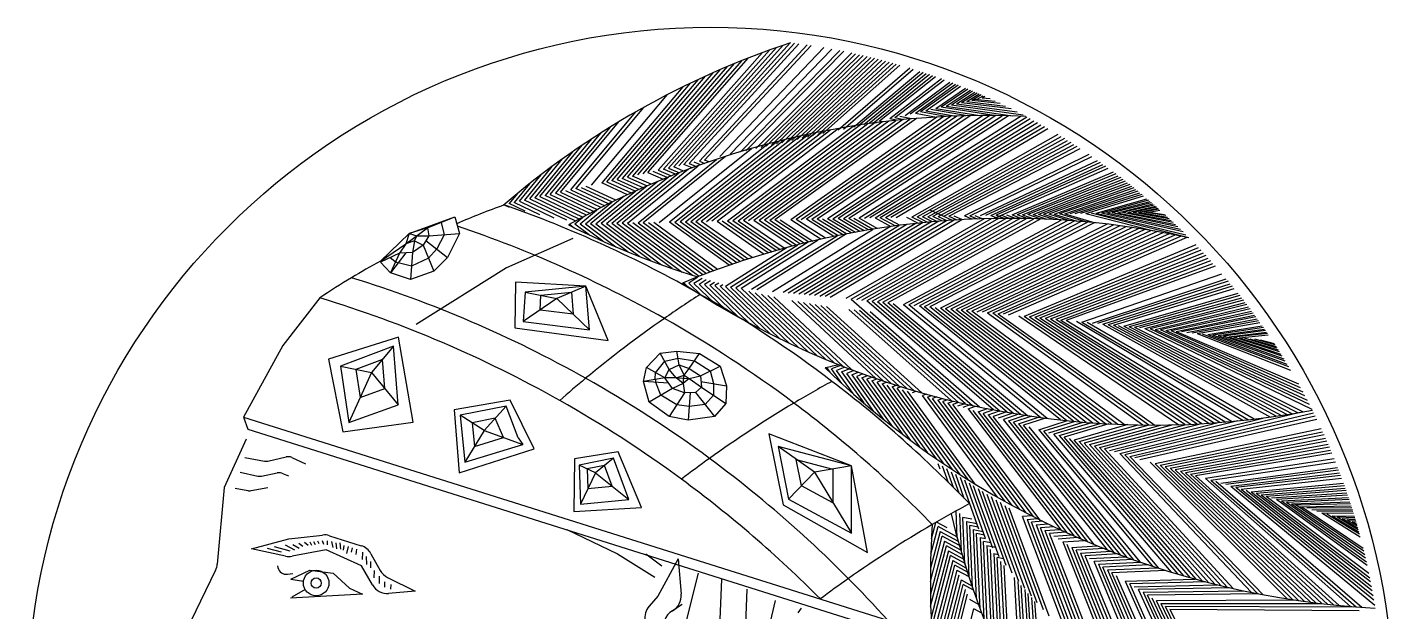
# Model space of a CAD drawing. Header units: metres. Extents: x -4 to 4, y -4.09 to 4.
# Drawn here: x -4 to 4, y 0.58 to 4 of the extents above; entities that cross this region are included whole.
import ezdxf

# ---------------------------------------------------------------- set-up
doc = ezdxf.new("R2010")
doc.units = ezdxf.units.M

msp = doc.modelspace()

# ---------------------------------------------------------------- linework, layer by layer
at = {"layer": '1', "color": 3}
for p, q in [((-0.305842, 3.16241), (0.305169, 3.851966)), ((0.345655, 3.866792), (-0.275734, 3.16912)), ((-0.245625, 3.175829), (0.385889, 3.881136)), ((0.425884, 3.895012), (-0.215516, 3.182538)), ((-0.185407, 3.189247), (0.466822, 3.909729)), ((0.491769, 3.90667), (-0.155298, 3.195957)), ((-0.125189, 3.202666), (0.516593, 3.903465)), ((-0.064972, 3.216084), (0.565861, 3.896628)), ((0.590298, 3.893001), (-0.034863, 3.222794)), ((0.055463, 3.242921), (0.662782, 3.881318)), ((0.115681, 3.25634), (0.710383, 3.872888)), ((0.175899, 3.269758), (0.757376, 3.863973)), ((0.780636, 3.859341), (0.206008, 3.276467)), ((0.826666, 3.849744), (0.266225, 3.289886)), ((0.296334, 3.296595), (0.849429, 3.844786)), ((0.098499, 3.769997), (-0.456386, 3.128864)), ((-0.426278, 3.135574), (0.140449, 3.7875)), ((0.182075, 3.804428), (-0.396169, 3.142283)), ((-0.36606, 3.148992), (0.223393, 3.820801)), ((0.872018, 3.839725), (0.326443, 3.303304)), ((0.356552, 3.310014), (0.894432, 3.834566)), ((0.916665, 3.829312), (0.38666, 3.316723)), ((0.416769, 3.323432), (0.938714, 3.823967)), ((0.960575, 3.818534), (0.446878, 3.330141)), ((0.476987, 3.336851), (0.982246, 3.813017)), ((1.003721, 3.807421), (0.507096, 3.34356)), ((0.537205, 3.350269), (1.024996, 3.801748)), ((1.046069, 3.796004), (0.567313, 3.356978)), ((0.597422, 3.363687), (1.066934, 3.790192)), ((1.087589, 3.784317), (0.627531, 3.370397)), ((0.65764, 3.377106), (1.108027, 3.778384)), ((1.168008, 3.760274), (0.747966, 3.397234)), ((-0.072972, 3.693713), (-0.576822, 3.102027)), ((-0.546713, 3.108737), (-0.029507, 3.713782)), ((0.013543, 3.733165), (-0.516604, 3.115446)), ((-0.486495, 3.122155), (0.056204, 3.751894)), ((0.778075, 3.403943), (1.187542, 3.754151)), ((0.838293, 3.417361), (1.225892, 3.741804)), ((1.2447, 3.73559), (0.868402, 3.424071)), ((0.89851, 3.43078), (1.263255, 3.729356)), ((1.281554, 3.723107), (0.928619, 3.437489)), ((0.952072, 3.438874), (1.299591, 3.716849)), ((1.317361, 3.710588), (0.988837, 3.450908)), ((1.352079, 3.698079), (1.049054, 3.464326)), ((1.079163, 3.471035), (1.369016, 3.691843)), ((-0.697257, 3.07519), (-0.251621, 3.605808)), ((-0.161269, 3.65137), (-0.637039, 3.088609)), ((-0.60693, 3.095318), (-0.116881, 3.672922)), ((1.139381, 3.484454), (1.402014, 3.679438)), ((1.418065, 3.673282), (1.16949, 3.491163)), ((1.199599, 3.497872), (1.433807, 3.667166)), ((1.449235, 3.661096), (1.229707, 3.504581)), ((1.259816, 3.511291), (1.464342, 3.65508)), ((1.320034, 3.524709), (1.493563, 3.643237)), ((1.507663, 3.637425), (1.350143, 3.531418)), ((1.380251, 3.538128), (1.521413, 3.631695)), ((1.534803, 3.626057), (1.41036, 3.544837)), ((1.440469, 3.551546), (1.547826, 3.620517)), ((1.560472, 3.615084), (1.470578, 3.558255)), ((1.500687, 3.564964), (1.572733, 3.609767)), ((1.584599, 3.604574), (1.530796, 3.571674)), ((-0.391796, 3.530482), (-0.787583, 3.055063)), ((1.320033, 3.524709), (1.576399, 3.483139)), ((1.661676, 3.483107), (1.350142, 3.531418)), ((1.380251, 3.538127), (1.765836, 3.481094)), ((1.831547, 3.48559), (1.41036, 3.544837)), ((1.440469, 3.551546), (1.795723, 3.504181)), ((1.761181, 3.521668), (1.470578, 3.558255)), ((1.500686, 3.564964), (1.728035, 3.538051)), ((1.696393, 3.55333), (1.530795, 3.571673)), ((1.544527, 3.580071), (1.666358, 3.567514)), ((1.560904, 3.578383), (1.59606, 3.599514)), ((1.607105, 3.594596), (1.591013, 3.585092)), ((1.63802, 3.580614), (1.591013, 3.585092)), ((-0.87791, 3.034935), (-0.539047, 3.444987)), ((-0.817692, 3.048354), (-0.439991, 3.503235)), ((0.961591, 3.440142), (0.192443, 2.867933)), ((0.223283, 2.868581), (1.00322, 3.44547)), ((1.044545, 3.450409), (0.254124, 2.86923)), ((0.284964, 2.869878), (1.085577, 3.454967)), ((1.126328, 3.459156), (0.315805, 2.870527)), ((0.346645, 2.871175), (1.166804, 3.462982)), ((1.207015, 3.466455), (0.377486, 2.871824)), ((0.470007, 2.873769), (1.326131, 3.474828)), ((1.365353, 3.476961), (0.500848, 2.874418)), ((0.531688, 2.875066), (1.404343, 3.478774)), ((1.443107, 3.480275), (0.562529, 2.875714)), ((0.593369, 2.876363), (1.481647, 3.481468)), ((1.51997, 3.48236), (0.624209, 2.877011)), ((1.59598, 3.48326), (0.68589, 2.878308)), ((0.716731, 2.878957), (1.633673, 3.483278)), ((1.671164, 3.483013), (0.747571, 2.879605)), ((0.778412, 2.880254), (1.708452, 3.482471)), ((1.745544, 3.481656), (0.809252, 2.880902)), ((1.819141, 3.479224), (0.870933, 2.882199)), ((0.901774, 2.882848), (1.851507, 3.475029)), ((1.872531, 3.463746), (0.932614, 2.883496)), ((0.958728, 3.444198), (0.970642, 3.441331)), ((0.963455, 2.884145), (1.893367, 3.4524)), ((1.008989, 3.446181), (0.988837, 3.450907)), ((1.914012, 3.440998), (0.994295, 2.884793)), ((1.089371, 3.455371), (1.049054, 3.464326)), ((1.079163, 3.471035), (1.131754, 3.459688)), ((1.175899, 3.463796), (1.109272, 3.477744)), ((1.199598, 3.497872), (1.322312, 3.474604)), ((1.377483, 3.477557), (1.229707, 3.504581)), ((1.259816, 3.51129), (1.437185, 3.480065)), ((1.502782, 3.481997), (1.289925, 3.518)), ((-0.938128, 3.021517), (-0.642347, 3.380909)), ((-0.590105, 3.41375), (-0.908019, 3.028226)), ((0.525452, 3.362668), (-0.115962, 2.861448)), ((-0.085121, 2.862096), (0.570965, 3.372629)), ((0.615997, 3.382048), (-0.054281, 2.862745)), ((-0.02344, 2.863393), (0.660573, 3.390947)), ((0.704717, 3.399346), (0.0074, 2.864042)), ((0.038241, 2.86469), (0.74845, 3.407262)), ((0.099921, 2.865987), (0.834762, 3.421712)), ((0.877376, 3.428275), (0.130762, 2.866636)), ((0.161602, 2.867284), (0.919647, 3.434414)), ((1.025135, 2.885442), (1.934462, 3.429543)), ((1.954715, 3.41804), (1.055976, 2.88609)), ((1.086816, 2.886739), (1.974767, 3.406494)), ((2.033693, 3.371646), (1.179338, 2.888684)), ((-0.998345, 3.008098), (-0.751022, 3.30965)), ((-0.695925, 3.346282), (-0.968236, 3.014807)), ((-0.301004, 2.857557), (0.2404, 3.290024)), ((0.337956, 3.316901), (-0.239323, 2.858854)), ((-0.208483, 2.859502), (0.385718, 3.329289)), ((0.432862, 3.341026), (-0.177642, 2.860151)), ((-0.146802, 2.860799), (0.479428, 3.352142)), ((1.210178, 2.889333), (2.052915, 3.359977)), ((2.07192, 3.348291), (1.241019, 2.889981)), ((1.271859, 2.89063), (2.090708, 3.336592)), ((2.109274, 3.324887), (1.3027, 2.891278)), ((1.33354, 2.891927), (2.127614, 3.31318)), ((2.145728, 3.301478), (1.364381, 2.892575)), ((1.395221, 2.893224), (2.163609, 3.289788)), ((-1.058563, 2.99468), (-0.866749, 3.229203)), ((-0.807869, 3.270738), (-1.028454, 3.001389)), ((-0.424366, 2.854963), (0.035519, 3.226556)), ((0.088136, 3.243778), (-0.393526, 2.855611)), ((-0.12519, 3.202666), (-0.083121, 3.185332)), ((-0.05815, 3.194287), (-0.095081, 3.209375)), ((-0.064972, 3.216084), (-0.033025, 3.203147)), ((-0.007744, 3.21191), (-0.034863, 3.222793)), ((2.215834, 3.25484), (1.487742, 2.895169)), ((1.518583, 2.895818), (2.232757, 3.243255)), ((1.580264, 2.897115), (2.265856, 3.220218)), ((2.282025, 3.20878), (1.611104, 2.897763)), ((-1.11878, 2.981261), (-0.9922, 3.13635)), ((-0.928031, 3.184602), (-1.088672, 2.98797)), ((-0.246312, 3.123078), (-0.578569, 2.85172)), ((-0.547728, 2.852369), (-0.186965, 3.146475)), ((-0.129278, 3.168385), (-0.516888, 2.853017)), ((-0.486495, 3.122155), (-0.371673, 3.070741)), ((-0.486047, 2.853666), (-0.073068, 3.188955)), ((-0.348372, 3.080772), (-0.456387, 3.128864)), ((-0.36606, 3.148992), (-0.277677, 3.110357)), ((-0.253845, 3.120045), (-0.335951, 3.155701)), ((-0.305843, 3.16241), (-0.229877, 3.129645)), ((-0.205772, 3.139155), (-0.275734, 3.16912)), ((-0.245625, 3.175829), (-0.181528, 3.148575)), ((-0.157143, 3.157903), (-0.215516, 3.182538)), ((-0.107941, 3.176283), (-0.155298, 3.195957)), ((1.641945, 2.898412), (2.297934, 3.197406)), ((1.659204, 2.880161), (2.328961, 3.174878)), ((2.313581, 3.186103), (1.672785, 2.89906)), ((1.765307, 2.901005), (2.358905, 3.152693)), ((2.37346, 3.14175), (1.796147, 2.901654)), ((1.826987, 2.902302), (2.387733, 3.130916)), ((2.401718, 3.120202), (1.857828, 2.902951)), ((-1.059919, 3.083646), (-1.148889, 2.974552)), ((-0.641183, 2.944236), (-0.847801, 3.041644)), ((-0.817692, 3.048353), (-0.619436, 2.95518)), ((-0.597558, 2.966055), (-0.787583, 3.055063)), ((-0.757475, 3.061772), (-0.57555, 2.976861)), ((-0.553413, 2.987596), (-0.727366, 3.068481)), ((-0.67109, 2.849775), (-0.436847, 3.041931)), ((-0.370941, 3.071058), (-0.640249, 2.850424)), ((-0.486228, 3.019358), (-0.637039, 3.088609)), ((-0.609409, 2.851072), (-0.307545, 3.098013)), ((-0.606931, 3.095318), (-0.463575, 3.029794)), ((-0.440793, 3.040151), (-0.576822, 3.102027)), ((-0.546713, 3.108737), (-0.417883, 3.050429)), ((-0.394843, 3.060626), (-0.516604, 3.115446)), ((1.888668, 2.903599), (2.415411, 3.109614)), ((2.428806, 3.099162), (1.919509, 2.904248)), ((1.950349, 2.904896), (2.4419, 3.088856)), ((2.454687, 3.078704), (1.98119, 2.905545)), ((2.01203, 2.906193), (2.467162, 3.068716)), ((2.479319, 3.058902), (2.042871, 2.906842)), ((2.073711, 2.90749), (2.491153, 3.049273)), ((-1.208782, 2.960977), (-1.178961, 2.946621)), ((-1.132134, 3.025342), (-1.178998, 2.967843)), ((-1.085144, 2.922685), (-1.178998, 2.967843)), ((-0.998651, 2.902321), (-1.148889, 2.974552)), ((-1.118781, 2.981261), (-0.917851, 2.884754)), ((-0.841632, 2.869459), (-1.088672, 2.98797)), ((-1.058563, 2.99468), (-0.789706, 2.865886)), ((-0.768893, 2.877252), (-1.028454, 3.001389)), ((-0.998345, 3.008098), (-0.747943, 2.888564)), ((-0.726858, 2.89982), (-0.968237, 3.014807)), ((-0.938128, 3.021516), (-0.705638, 2.911017)), ((-0.684286, 2.922153), (-0.908019, 3.028226)), ((-0.87791, 3.034935), (-0.6628, 2.933227)), ((-0.732771, 2.848478), (-0.578128, 2.975602)), ((-0.505713, 3.010272), (-0.70193, 2.849127)), ((2.502657, 3.039838), (2.104552, 2.908139)), ((2.135392, 2.908787), (2.513826, 3.030608)), ((2.524653, 3.021595), (2.166233, 2.909436)), ((2.197073, 2.910084), (2.535131, 3.012809)), ((2.258754, 2.911381), (2.55501, 2.995969)), ((2.564396, 2.987939), (2.289594, 2.91203)), ((2.320435, 2.912678), (2.573402, 2.980186)), ((2.582019, 2.972724), (2.351275, 2.913327)), ((2.382116, 2.913975), (2.590237, 2.965565)), ((-1.763947, 2.793067), (-1.496613, 2.889932)), ((-1.656339, 2.825187), (-1.496613, 2.889932)), ((-1.496613, 2.889932), (-1.470311, 2.791713)), ((-0.737182, 2.894325), (-0.794452, 2.847181)), ((-0.654899, 2.937266), (-0.763611, 2.84783)), ((0.778412, 2.880254), (0.899215, 2.809054)), ((0.924902, 2.813386), (0.809252, 2.880902)), ((0.840093, 2.881551), (0.950708, 2.8176)), ((1.686868, 2.880552), (0.854685, 2.404648)), ((0.976636, 2.821695), (0.870933, 2.882199)), ((0.885381, 2.401596), (1.728835, 2.880852)), ((1.770454, 2.880802), (0.916077, 2.398543)), ((0.946773, 2.395491), (1.811737, 2.880411)), ((0.963454, 2.884145), (1.055194, 2.833252)), ((1.081652, 2.836858), (0.994295, 2.884793)), ((1.025135, 2.885442), (1.108255, 2.840339)), ((1.148497, 2.888036), (1.216233, 2.852981)), ((1.243656, 2.855813), (1.179338, 2.888684)), ((1.210178, 2.889333), (1.271266, 2.858511)), ((1.299075, 2.861072), (1.241018, 2.889981)), ((1.271859, 2.89063), (1.327094, 2.863493)), ((1.412535, 2.869899), (1.287093, 2.928969)), ((1.355334, 2.865774), (1.302699, 2.891278)), ((1.33354, 2.891927), (1.383809, 2.86791)), ((1.395221, 2.893223), (1.441528, 2.871739)), ((1.470808, 2.873425), (1.426061, 2.893872)), ((1.530314, 2.876322), (1.487742, 2.895169)), ((1.518583, 2.895817), (1.560591, 2.877523)), ((1.591257, 2.878552), (1.549423, 2.896466)), ((1.641944, 2.898411), (1.685966, 2.880542)), ((1.718593, 2.880812), (1.672785, 2.89906)), ((1.703625, 2.899708), (1.751845, 2.880868)), ((1.785796, 2.880697), (1.734466, 2.900357)), ((1.765306, 2.901005), (1.820531, 2.880283)), ((1.856154, 2.879608), (1.796147, 2.901654)), ((1.826987, 2.902302), (1.892789, 2.878649)), ((1.930589, 2.877378), (1.857828, 2.902951)), ((1.888668, 2.903599), (1.969743, 2.875759)), ((2.010486, 2.873748), (1.919509, 2.904248)), ((1.950349, 2.904896), (2.053123, 2.871287)), ((2.098053, 2.868297), (1.981189, 2.905545)), ((2.01203, 2.906193), (2.145811, 2.864674)), ((2.197147, 2.860265), (2.04287, 2.906842)), ((2.073711, 2.90749), (2.25315, 2.854846)), ((2.197073, 2.910084), (2.58765, 2.809124)), ((2.800548, 2.767822), (2.227913, 2.910733)), ((2.258753, 2.911381), (2.78326, 2.785206)), ((2.766783, 2.801575), (2.289594, 2.91203)), ((2.320434, 2.912678), (2.751144, 2.816933)), ((2.736369, 2.831288), (2.351275, 2.913327)), ((2.382115, 2.913975), (2.722478, 2.844647)), ((2.598047, 2.958726), (2.412956, 2.914624)), ((2.70949, 2.857021), (2.412956, 2.914624)), ((2.443796, 2.915272), (2.697419, 2.868421)), ((2.443797, 2.915272), (2.605438, 2.95222)), ((2.612398, 2.946062), (2.474637, 2.915921)), ((2.686275, 2.87886), (2.474637, 2.915921)), ((2.505477, 2.916569), (2.676065, 2.888353)), ((2.505478, 2.916569), (2.618916, 2.94027)), ((2.666794, 2.896915), (2.536317, 2.917217)), ((2.624978, 2.934859), (2.536318, 2.917218)), ((2.567158, 2.917866), (2.658463, 2.904562)), ((2.567159, 2.917866), (2.630571, 2.929847)), ((-1.78393, 2.732141), (-1.656339, 2.825187)), ((-1.656339, 2.825187), (-1.763947, 2.793067)), ((-1.656339, 2.825187), (-1.649423, 2.778716)), ((-1.576476, 2.857559), (-1.559867, 2.785215)), ((-0.825005, 2.846315), (-0.798595, 2.826368)), ((-0.711328, 2.784425), (-0.794452, 2.847181)), ((-0.63054, 2.747426), (-0.763612, 2.847829)), ((-0.732771, 2.848478), (-0.554782, 2.714292)), ((-0.483067, 2.684287), (-0.701931, 2.849126)), ((-0.67109, 2.849775), (-0.414689, 2.656886)), ((-0.349122, 2.631701), (-0.64025, 2.850423)), ((-0.609409, 2.851072), (-0.285958, 2.608431)), ((-0.22488, 2.586842), (-0.578569, 2.85172)), ((-0.547728, 2.852369), (-0.165631, 2.566744)), ((-0.108001, 2.547983), (-0.516888, 2.853017)), ((-0.486047, 2.853666), (-0.066808, 2.541592)), ((-0.045286, 2.549895), (-0.455207, 2.854314)), ((-0.424366, 2.854963), (-0.023648, 2.558128)), ((-0.001898, 2.566289), (-0.393526, 2.855611)), ((-0.362686, 2.85626), (0.019964, 2.574375)), ((0.041937, 2.582387), (-0.331845, 2.856908)), ((0.108498, 2.605948), (-0.239324, 2.858854)), ((-0.208483, 2.859502), (0.130896, 2.613639)), ((0.153396, 2.621247), (-0.177643, 2.860151)), ((-0.146802, 2.860799), (0.175998, 2.628769)), ((0.1987, 2.636205), (-0.115962, 2.861448)), ((-0.085121, 2.862096), (0.221502, 2.643553)), ((0.244403, 2.650811), (-0.054281, 2.862745)), ((0.038241, 2.86469), (0.313691, 2.672038)), ((0.336979, 2.678927), (0.069081, 2.865339)), ((0.099921, 2.865987), (0.360363, 2.685721)), ((0.383841, 2.692418), (0.130762, 2.866636)), ((0.161602, 2.867284), (0.407415, 2.699018)), ((0.431083, 2.70552), (0.192443, 2.867933)), ((0.478701, 2.718223), (0.254124, 2.869229)), ((0.284964, 2.869878), (0.502652, 2.724422)), ((0.526698, 2.73052), (0.315805, 2.870526)), ((0.346645, 2.871175), (0.550838, 2.736513)), ((0.363551, 2.453486), (0.952883, 2.817949)), ((0.575073, 2.742403), (0.377486, 2.871823)), ((0.408326, 2.872472), (0.599405, 2.748187)), ((1.052957, 2.832941), (0.424943, 2.447381)), ((0.455639, 2.444329), (1.10186, 2.839515)), ((0.470007, 2.873769), (0.648357, 2.759436)), ((1.150071, 2.845517), (0.486335, 2.441277)), ((0.672979, 2.764899), (0.500847, 2.874417)), ((0.517031, 2.438224), (1.197634, 2.850973)), ((1.244588, 2.855907), (0.547726, 2.435172)), ((0.722523, 2.775496), (0.562528, 2.875714)), ((0.578422, 2.432119), (1.290967, 2.860341)), ((0.593369, 2.876363), (0.747446, 2.78063)), ((1.336803, 2.864295), (0.609118, 2.429067)), ((0.772472, 2.785652), (0.624209, 2.877011)), ((0.639814, 2.426015), (1.382124, 2.867788)), ((0.65505, 2.87766), (0.797603, 2.790561)), ((1.426956, 2.870836), (0.67051, 2.422962)), ((0.822841, 2.795357), (0.68589, 2.878308)), ((0.701206, 2.41991), (1.471323, 2.873453)), ((0.716731, 2.878957), (0.848187, 2.800038)), ((0.873644, 2.804604), (0.747571, 2.879605)), ((1.601837, 2.878863), (0.793293, 2.410753)), ((0.823989, 2.4077), (1.64454, 2.879892)), ((1.852696, 2.879685), (0.977469, 2.392439)), ((1.008165, 2.389386), (1.893339, 2.878633)), ((1.933676, 2.877262), (1.038861, 2.386334)), ((1.130948, 2.377177), (2.052938, 2.871298)), ((2.092132, 2.868715), (1.161644, 2.374124)), ((1.19234, 2.371072), (2.131059, 2.865842)), ((2.169723, 2.862686), (1.223036, 2.36802)), ((1.253732, 2.364967), (2.208128, 2.859252)), ((2.246282, 2.855545), (1.284428, 2.361915)), ((2.321852, 2.847328), (1.34582, 2.35581)), ((1.376516, 2.352758), (2.359276, 2.842828)), ((2.396464, 2.838073), (1.407211, 2.349705)), ((1.437907, 2.346653), (2.433419, 2.833066)), ((2.470146, 2.827811), (1.468603, 2.343601)), ((1.499299, 2.340548), (2.506646, 2.822313)), ((2.542921, 2.816575), (1.529995, 2.337496)), ((1.560691, 2.334443), (2.578975, 2.810601)), ((2.614809, 2.804395), (1.591387, 2.331391)), ((-1.763947, 2.793067), (-1.933127, 2.630847)), ((-1.933127, 2.630847), (-1.78393, 2.732141)), ((-1.78393, 2.732141), (-1.82129, 2.67726)), ((-1.763947, 2.793067), (-1.78393, 2.732141)), ((-1.733677, 2.749332), (-1.78393, 2.732141)), ((-1.763947, 2.793067), (-1.720135, 2.778664)), ((-1.733677, 2.749332), (-1.745395, 2.680208)), ((-1.683094, 2.724536), (-1.745395, 2.680208)), ((-1.733677, 2.749332), (-1.720135, 2.778664)), ((-1.733677, 2.749332), (-1.683094, 2.724536)), ((-1.720135, 2.778664), (-1.649423, 2.778716)), ((-1.649423, 2.778716), (-1.683094, 2.724536)), ((-1.683094, 2.724536), (-1.61975, 2.572189)), ((-1.666258, 2.751626), (-1.539424, 2.652434)), ((-1.649423, 2.778716), (-1.470311, 2.791713)), ((-1.559867, 2.785215), (-1.602841, 2.70203)), ((-1.470311, 2.791713), (-1.539424, 2.652434)), ((-0.805838, 2.762262), (-1.194147, 2.590296)), ((0.117984, 2.477905), (0.511395, 2.726654)), ((0.571292, 2.741492), (0.14868, 2.474853)), ((0.179376, 2.4718), (0.629562, 2.755178)), ((0.240768, 2.465696), (0.741873, 2.779493)), ((0.796174, 2.790285), (0.271464, 2.462643)), ((1.622083, 2.328339), (2.650427, 2.79796)), ((2.685828, 2.7913), (1.652778, 2.325286)), ((1.683474, 2.322234), (2.721014, 2.784417)), ((2.755989, 2.777316), (1.71417, 2.319182)), ((1.744866, 2.316129), (2.790751, 2.77)), ((2.841996, 2.725245), (1.836954, 2.306972)), ((-1.82129, 2.67726), (-1.931556, 2.623821)), ((-1.848281, 2.628171), (-1.876423, 2.650541)), ((-1.783342, 2.678734), (-1.873964, 2.562129)), ((-1.82129, 2.67726), (-1.873964, 2.562129)), ((-1.745395, 2.680208), (-1.82129, 2.67726)), ((-1.745395, 2.680208), (-1.755751, 2.523419)), ((-1.651422, 2.648362), (-1.750573, 2.601814)), ((-1.602841, 2.70203), (-1.651422, 2.648362)), ((-1.539424, 2.652434), (-1.61975, 2.572189)), ((0.449672, 2.710538), (0.087288, 2.480957)), ((1.86765, 2.30392), (2.856901, 2.709616)), ((2.871605, 2.694029), (1.898346, 2.300867)), ((1.929041, 2.297815), (2.886105, 2.678489)), ((2.9004, 2.663003), (1.959737, 2.294763)), ((1.990433, 2.29171), (2.914488, 2.647577)), ((-1.873964, 2.562129), (-1.931556, 2.623821)), ((-1.755751, 2.523419), (-1.873964, 2.562129)), ((-1.848281, 2.628171), (-1.828653, 2.620431)), ((-1.750573, 2.601814), (-1.828653, 2.620431)), ((-1.61975, 2.572189), (-1.755751, 2.523419)), ((-1.194147, 2.590296), (-1.723913, 2.260232)), ((2.928367, 2.632218), (2.021129, 2.288658)), ((2.051825, 2.285605), (2.942034, 2.616933)), ((2.955488, 2.601729), (2.082521, 2.282553)), ((-1.141176, 2.507512), (-1.146488, 2.239295)), ((-0.729556, 2.483611), (-1.141176, 2.507512)), ((-0.729556, 2.483611), (-1.085408, 2.449088)), ((-0.729556, 2.483611), (-0.899516, 2.41191)), ((-0.599431, 2.164938), (-0.729556, 2.483611)), ((-0.708311, 2.228673), (-0.729556, 2.483611)), ((-0.15802, 2.505126), (-0.134191, 2.482157)), ((-0.073249, 2.537042), (-0.127583, 2.502324)), ((-0.05258, 2.430058), (-0.127583, 2.502324)), ((-0.049295, 2.529662), (-0.096887, 2.499272)), ((0.023192, 2.383644), (-0.096887, 2.499272)), ((-0.066192, 2.496219), (0.094433, 2.341668)), ((-0.066191, 2.496219), (-0.025202, 2.522371)), ((0.162034, 2.303285), (-0.035496, 2.493167)), ((-0.00097, 2.515172), (-0.035495, 2.493167)), ((-0.0048, 2.490115), (0.0234, 2.508066)), ((-0.0048, 2.490114), (0.226635, 2.267887)), ((0.047908, 2.501054), (0.025896, 2.487062)), ((0.288712, 2.235025), (0.025896, 2.487062)), ((0.056592, 2.48401), (0.072554, 2.49414)), ((0.056592, 2.48401), (0.348632, 2.204353)), ((0.406682, 2.175599), (0.087288, 2.480957)), ((2.174609, 2.273396), (2.994553, 2.55667)), ((2.236, 2.267291), (3.019494, 2.527165)), ((3.031628, 2.512596), (2.266696, 2.264239)), ((2.297392, 2.261186), (3.043535, 2.49816)), ((3.055213, 2.483864), (2.328088, 2.258134)), ((-2.287864, 2.414936), (-2.504467, 2.136599)), ((-1.085408, 2.449088), (-1.096031, 2.276474)), ((-0.899516, 2.41191), (-1.096031, 2.276474)), ((-1.085408, 2.449088), (-0.899516, 2.41191)), ((-0.997773, 2.344192), (-0.992462, 2.430499)), ((-0.992462, 2.430499), (-0.814536, 2.447761)), ((-0.899516, 2.41191), (-0.708311, 2.228672)), ((-0.814536, 2.447761), (-0.803913, 2.320291)), ((0.117984, 2.477905), (0.463095, 2.148545)), ((0.518062, 2.123012), (0.14868, 2.474853)), ((0.179376, 2.4718), (0.571738, 2.098854)), ((0.624258, 2.075947), (0.225318, 2.454288)), ((0.262178, 2.44544), (0.675731, 2.054186)), ((0.726254, 2.033482), (0.29867, 2.43697)), ((0.334809, 2.428865), (0.775911, 2.013756)), ((0.824773, 1.994943), (0.370607, 2.421113)), ((0.823989, 2.4077), (1.533731, 1.7847)), ((2.358784, 2.255082), (3.06666, 2.469717)), ((2.420176, 2.248977), (3.088854, 2.441902)), ((3.099596, 2.428252), (2.450872, 2.245925)), ((2.481568, 2.242872), (3.110099, 2.414786)), ((3.12036, 2.401512), (2.512263, 2.23982)), ((-0.803913, 2.320291), (-0.997773, 2.344192)), ((0.967183, 1.943417), (0.47607, 2.399863)), ((0.510611, 2.393415), (1.013426, 1.927726)), ((1.059123, 1.912712), (0.544861, 2.387269)), ((0.578826, 2.381416), (1.10431, 1.898342)), ((1.149018, 1.884588), (0.612512, 2.375849)), ((0.645927, 2.37056), (1.193276, 1.87142)), ((1.237108, 1.858816), (0.679075, 2.365542)), ((1.408618, 1.813614), (0.809095, 2.348045)), ((0.840977, 2.344283), (1.450632, 1.803527)), ((1.492332, 1.793893), (0.872616, 2.340755)), ((1.656243, 1.75964), (0.916077, 2.398543)), ((1.574843, 1.775934), (0.935174, 2.334379)), ((0.946773, 2.395491), (1.696552, 1.752089)), ((1.736614, 1.744924), (0.977469, 2.392438)), ((1.008165, 2.389386), (1.776434, 1.738134)), ((1.816021, 1.731712), (1.038861, 2.386334)), ((1.069556, 2.383281), (1.855382, 1.725648)), ((1.130948, 2.377177), (1.933449, 1.71457)), ((1.972165, 1.70954), (1.161644, 2.374124)), ((2.048993, 1.700468), (1.223036, 2.368019)), ((1.253732, 2.364967), (2.08711, 1.696413)), ((2.125036, 1.692672), (1.284428, 2.361915)), ((1.315123, 2.358862), (2.162774, 1.689238)), ((2.200327, 1.686108), (1.345819, 2.35581)), ((1.376515, 2.352758), (2.237697, 1.683275)), ((2.274887, 1.680735), (1.407211, 2.349705)), ((1.437907, 2.346653), (2.3119, 1.678484)), ((2.348738, 1.676517), (1.468603, 2.3436)), ((1.499299, 2.340548), (2.385402, 1.67483)), ((2.421894, 1.673418), (1.529995, 2.337496)), ((1.622082, 2.328339), (2.530352, 1.670797)), ((2.566169, 1.670448), (1.652778, 2.325286)), ((1.683474, 2.322234), (2.601819, 1.670356)), ((2.542959, 2.236768), (3.130377, 2.38844)), ((3.140148, 2.375579), (2.573655, 2.233715)), ((2.604351, 2.230663), (3.149671, 2.362939)), ((3.158942, 2.35053), (2.635047, 2.22761)), ((2.665743, 2.224558), (3.16796, 2.338362)), ((3.176721, 2.326445), (2.696439, 2.221506)), ((-1.096031, 2.276474), (-0.708311, 2.228673)), ((1.806258, 2.310024), (2.742765, 1.672481)), ((2.777588, 1.673618), (1.836954, 2.306972)), ((1.867649, 2.30392), (2.812246, 1.674992)), ((2.846738, 1.676598), (1.898345, 2.300867)), ((1.929041, 2.297815), (2.881064, 1.678433)), ((2.915223, 1.680495), (1.959737, 2.294763)), ((1.990433, 2.29171), (2.949215, 1.68278)), ((2.983039, 1.685284), (2.021129, 2.288658)), ((2.051825, 2.285605), (3.016694, 1.688005)), ((3.050179, 1.69094), (2.082521, 2.282553)), ((3.116634, 1.697436), (2.143912, 2.276448)), ((2.174608, 2.273396), (3.149602, 1.700992)), ((3.182395, 1.704749), (2.205304, 2.270344)), ((2.297392, 2.261186), (3.279704, 1.717191)), ((3.311778, 1.721718), (2.328088, 2.258134)), ((2.358784, 2.255082), (3.343668, 1.72643)), ((3.375371, 1.731323), (2.38948, 2.252029)), ((2.420175, 2.248977), (3.406886, 1.736393)), ((3.438209, 1.741637), (2.450871, 2.245925)), ((2.481567, 2.242872), (3.469339, 1.747052)), ((2.727135, 2.218453), (3.185223, 2.314791)), ((3.193463, 2.30341), (2.757831, 2.215401)), ((2.788526, 2.212349), (3.201438, 2.292314)), ((3.209144, 2.281513), (2.819222, 2.209296)), ((2.849918, 2.206244), (3.216577, 2.271021)), ((2.91131, 2.200139), (3.230614, 2.251008)), ((3.237209, 2.241514), (2.942006, 2.197087)), ((-1.826095, 2.184174), (-2.2374, 2.056527)), ((-1.740997, 1.687771), (-1.826095, 2.184174)), ((-1.146488, 2.239295), (-0.599431, 2.164938)), ((2.542959, 2.236767), (3.520533, 1.763449)), ((3.507009, 1.790193), (2.573655, 2.233715)), ((2.604351, 2.230663), (3.493652, 1.816122)), ((3.480492, 1.841218), (2.635047, 2.22761)), ((2.665742, 2.224558), (3.467557, 1.865464)), ((3.454875, 1.888848), (2.696438, 2.221506)), ((2.727134, 2.218453), (3.442474, 1.911355)), ((2.849918, 2.206244), (3.396202, 1.992415)), ((3.385588, 2.010398), (2.880614, 2.203191)), ((2.911309, 2.200139), (3.375399, 2.027459)), ((3.365655, 2.043593), (2.942005, 2.197087)), ((2.972701, 2.194034), (3.356375, 2.0588)), ((2.972702, 2.194034), (3.243516, 2.232377)), ((3.347573, 2.073079), (3.003397, 2.190982)), ((3.249531, 2.223613), (3.003398, 2.190982)), ((3.034093, 2.187929), (3.339267, 2.086433)), ((3.034094, 2.18793), (3.255248, 2.215236)), ((3.260662, 2.207259), (3.064789, 2.184877)), ((3.331468, 2.098864), (3.064789, 2.184877)), ((3.095485, 2.181825), (3.265767, 2.199698)), ((3.095485, 2.181825), (3.324188, 2.110375)), ((3.317437, 2.120971), (3.126181, 2.178772)), ((3.156876, 2.17572), (3.311224, 2.130658)), ((3.305555, 2.139442), (3.187572, 2.172668)), ((3.218268, 2.169615), (3.300435, 2.147332)), ((-2.504467, 2.136599), (-2.733804, 1.716137)), ((-1.855537, 2.132075), (-2.166243, 2.015228)), ((-1.855537, 2.132075), (-1.985662, 1.978049)), ((-1.82898, 1.7895), (-1.855537, 2.132075)), ((-0.374534, 2.007095), (-0.294865, 2.092074)), ((-0.294865, 2.092074), (-0.196608, 2.102697)), ((-0.241753, 1.996472), (-0.294865, 2.092074)), ((-0.196608, 2.102697), (-0.063827, 2.089419)), ((-0.18333, 2.023028), (-0.196608, 2.102697)), ((-0.124906, 2.001783), (-0.063827, 2.089419)), ((-0.063827, 2.089419), (0.055676, 2.015062)), ((-2.2374, 2.056527), (-2.152303, 1.631039)), ((-2.166243, 2.015228), (-2.118442, 1.685931)), ((-2.166243, 2.015227), (-1.985662, 1.978049)), ((-1.920599, 2.055062), (-2.075953, 1.996638)), ((-1.907321, 1.883775), (-1.920599, 2.055062)), ((-0.393123, 1.924771), (-0.374534, 2.007095)), ((-0.268309, 1.946016), (-0.374534, 2.007095)), ((-0.321422, 1.976555), (-0.268309, 2.044273)), ((-0.268309, 2.044273), (-0.189969, 2.062863)), ((-0.241753, 1.996472), (-0.18333, 2.023028)), ((-0.189969, 2.062863), (-0.094367, 2.045601)), ((-0.18333, 2.023028), (-0.124906, 2.001783)), ((-0.154118, 1.961949), (-0.18333, 2.023028)), ((-0.154118, 1.961949), (-0.124906, 2.001783)), ((-0.124906, 2.001783), (-0.058516, 1.959294)), ((-0.094367, 2.045601), (-0.00142, 1.987178)), ((-0.058516, 1.959294), (0.055676, 2.015062)), ((0.055676, 2.015062), (0.092854, 1.90087)), ((0.679177, 2.007409), (0.698342, 1.980426)), ((0.760383, 2.019859), (0.708569, 1.999021)), ((0.786336, 2.009693), (0.738169, 1.990338)), ((-1.985662, 1.978049), (-2.118442, 1.685931)), ((-2.075953, 1.996638), (-2.052052, 1.83199)), ((-1.985662, 1.978049), (-1.82898, 1.7895)), ((-0.268309, 1.946016), (-0.393123, 1.924771)), ((-0.3586, 1.805268), (-0.393123, 1.924771)), ((-0.245737, 1.915476), (-0.393123, 1.924771)), ((-0.324077, 1.940704), (-0.321422, 1.976555)), ((-0.324077, 1.940704), (-0.31943, 1.920123)), ((-0.290882, 1.845102), (-0.31943, 1.920123)), ((-0.268309, 1.946016), (-0.241753, 1.996472)), ((-0.223164, 1.884936), (-0.268309, 1.946016)), ((-0.201919, 1.946016), (-0.268309, 1.946016)), ((-0.201919, 1.946016), (-0.241753, 1.996472)), ((-0.201919, 1.946016), (-0.154118, 1.961949)), ((-0.201919, 1.946016), (-0.154118, 1.961949)), ((-0.159429, 1.914148), (-0.201919, 1.946016)), ((-0.201919, 1.946016), (-0.124906, 1.94336)), ((-0.159429, 1.914148), (-0.154118, 1.961949)), ((-0.124906, 1.94336), (-0.159429, 1.914148)), ((-0.154118, 1.961949), (-0.124906, 1.94336)), ((-0.124906, 1.94336), (-0.058516, 1.959294)), ((-0.124906, 1.94336), (-0.053204, 1.892903)), ((-0.058516, 1.959294), (-0.053204, 1.892903)), ((-0.05586, 1.926098), (0.092854, 1.90087)), ((-0.00142, 1.987178), (0.018497, 1.913484)), ((0.768896, 1.914118), (0.708569, 1.999021)), ((0.834765, 1.854478), (0.738169, 1.990338)), ((0.767769, 1.981656), (0.812504, 1.999612)), ((0.767769, 1.981656), (0.897003, 1.800039)), ((0.83889, 1.989616), (0.797369, 1.972973)), ((0.95633, 1.749803), (0.797369, 1.972973)), ((0.826969, 1.964291), (0.865497, 1.979709)), ((0.826969, 1.964291), (1.013261, 1.703057)), ((1.06818, 1.659271), (0.856569, 1.955608)), ((0.892329, 1.969892), (0.85657, 1.955608)), ((0.886169, 1.946925), (1.121385, 1.618035)), ((0.88617, 1.946925), (0.919389, 1.960167)), ((1.173108, 1.579031), (0.915769, 1.938243)), ((0.946681, 1.950535), (0.91577, 1.938243)), ((0.94537, 1.92956), (0.974211, 1.941)), ((0.94537, 1.92956), (1.223538, 1.542)), ((1.001982, 1.931562), (0.97497, 1.920878)), ((1.272827, 1.506733), (0.97497, 1.920878)), ((1.00457, 1.912195), (1.030002, 1.922223)), ((-2.052052, 1.83199), (-1.907321, 1.883775)), ((-0.223164, 1.884936), (-0.3586, 1.805268)), ((-0.196608, 1.789334), (-0.290882, 1.845102)), ((-0.151462, 1.85838), (-0.241753, 1.720288)), ((-0.159429, 1.914148), (-0.223164, 1.884936)), ((-0.151462, 1.85838), (-0.223164, 1.884936)), ((-0.159429, 1.914148), (-0.151462, 1.85838)), ((-0.087727, 1.861036), (-0.151462, 1.85838)), ((-0.119595, 1.859708), (-0.130217, 1.699043)), ((-0.053204, 1.892903), (-0.087727, 1.861036)), ((-0.087727, 1.861036), (0.023808, 1.720288)), ((-0.053204, 1.892903), (0.090199, 1.797301)), ((0.018497, 1.845102), (-0.03196, 1.790662)), ((0.018497, 1.913484), (0.018497, 1.845102)), ((0.092854, 1.90087), (0.090199, 1.797301)), ((1.00457, 1.912195), (1.321103, 1.473055)), ((1.368473, 1.44082), (1.03417, 1.903512)), ((1.06377, 1.89483), (1.086808, 1.903852)), ((1.06377, 1.89483), (1.415028, 1.409906)), ((1.460845, 1.380206), (1.09337, 1.886147)), ((1.115609, 1.894823), (1.093371, 1.886147)), ((1.12297, 1.877465), (1.505991, 1.351628)), ((1.550526, 1.324093), (1.15257, 1.868782)), ((1.182171, 1.860099), (1.203688, 1.868387)), ((1.263897, 1.851326), (1.241371, 1.842734)), ((1.680934, 1.247093), (1.241371, 1.842734)), ((1.270971, 1.834052), (1.294478, 1.842971)), ((-2.118442, 1.685931), (-1.82898, 1.7895)), ((-1.173679, 1.815417), (-1.499887, 1.758685)), ((-1.196944, 1.781533), (-1.465161, 1.728421)), ((-1.324414, 1.63813), (-1.196944, 1.781533)), ((-1.125243, 1.59564), (-1.196944, 1.781533)), ((-1.03185, 1.531758), (-1.173679, 1.815417)), ((-0.241753, 1.720288), (-0.3586, 1.805268)), ((-0.124906, 1.779376), (-0.196608, 1.789334)), ((-0.03196, 1.790662), (-0.124906, 1.779376)), ((0.090199, 1.797301), (0.023808, 1.720288)), ((1.270971, 1.834052), (1.723472, 1.223111)), ((1.325394, 1.834736), (1.300571, 1.825369)), ((1.7656, 1.199897), (1.300571, 1.825369)), ((1.330171, 1.816686), (1.356656, 1.826623)), ((1.330171, 1.816686), (1.807345, 1.17741)), ((1.388279, 1.818636), (1.359771, 1.808004)), ((1.848734, 1.155615), (1.359771, 1.808004)), ((1.389371, 1.799321), (1.889789, 1.134482)), ((1.389372, 1.799321), (1.420278, 1.810776)), ((1.93053, 1.113981), (1.418971, 1.790639)), ((1.45267, 1.803047), (1.418972, 1.790639)), ((1.448572, 1.781956), (1.485473, 1.795452)), ((1.518705, 1.787994), (1.478172, 1.773273)), ((1.507772, 1.764591), (1.55239, 1.780677)), ((1.507772, 1.764591), (2.051049, 1.05602)), ((1.566972, 1.747226), (1.621208, 1.766481)), ((-2.733804, 1.716137), (-2.708936, 1.64539)), ((-2.733804, 1.716136), (1.29632, 0.445976)), ((-2.152303, 1.631039), (-1.740997, 1.687771)), ((-1.499887, 1.758685), (-1.471521, 1.389929)), ((-1.324414, 1.63813), (-1.465161, 1.728421)), ((-1.465161, 1.728421), (-1.438605, 1.452237)), ((-1.260679, 1.709832), (-1.394788, 1.683276)), ((-1.394788, 1.683276), (-1.38151, 1.545184)), ((-1.21155, 1.596968), (-1.260679, 1.709832)), ((-0.130217, 1.699043), (-0.241753, 1.720288)), ((0.023808, 1.720288), (-0.130217, 1.699043)), ((2.090706, 1.037807), (1.537372, 1.755908)), ((1.566972, 1.747226), (2.130126, 1.020116)), ((1.656397, 1.75961), (1.596572, 1.738543)), ((2.169322, 1.002928), (1.596572, 1.738543)), ((1.626172, 1.72986), (2.208303, 0.986229)), ((1.626173, 1.72986), (1.692145, 1.752898)), ((2.247081, 0.970004), (1.655772, 1.721178)), ((1.728487, 1.74635), (1.655773, 1.721178)), ((1.685373, 1.712495), (1.76546, 1.739972)), ((1.803108, 1.733771), (1.714973, 1.703813)), ((2.324057, 0.938921), (1.714973, 1.703813)), ((1.744573, 1.69513), (1.841475, 1.727754)), ((1.744573, 1.69513), (2.362272, 0.924038)), ((1.880615, 1.72193), (1.774173, 1.686447)), ((2.400314, 0.90958), (1.774173, 1.686447)), ((1.803773, 1.677765), (1.920587, 1.716309)), ((1.961456, 1.7109), (1.833373, 1.669082)), ((1.922174, 1.643034), (2.090256, 1.696092)), ((2.135582, 1.691683), (1.951774, 1.634352)), ((1.981374, 1.625669), (2.18231, 1.687574)), ((2.230594, 1.683792), (2.010974, 1.616987)), ((2.040574, 1.608304), (2.280618, 1.680369)), ((2.336575, 1.521478), (2.9715, 1.684404)), ((3.087593, 1.694487), (2.366176, 1.512795)), ((2.395776, 1.504113), (3.23339, 1.711027)), ((3.452043, 1.744018), (2.425376, 1.49543)), ((2.454976, 1.486748), (3.531202, 1.741987)), ((3.540432, 1.72315), (2.484576, 1.478065)), ((2.514176, 1.469382), (3.549495, 1.704404)), ((-2.708936, 1.64539), (1.034698, 0.465522)), ((-1.324414, 1.63813), (-1.438605, 1.452237)), ((-1.324414, 1.63813), (-1.098687, 1.555806)), ((0.825804, 1.430826), (0.342482, 1.619375)), ((0.342482, 1.619375), (0.424806, 1.202444)), ((1.803773, 1.677765), (2.438189, 0.895535)), ((2.475903, 0.881895), (1.833373, 1.669082)), ((1.862973, 1.6604), (2.51346, 0.868649)), ((1.922174, 1.643034), (2.588127, 0.843308)), ((2.625243, 0.831198), (1.951774, 1.634352)), ((2.699062, 0.808059), (2.010974, 1.616987)), ((2.040574, 1.608304), (2.73577, 0.797017)), ((2.3326, 1.677345), (2.070174, 1.599621)), ((2.443567, 1.672706), (2.129375, 1.582256)), ((2.158975, 1.573574), (2.50329, 1.67123)), ((2.566501, 1.670446), (2.188575, 1.564891)), ((2.218175, 1.556208), (2.633889, 1.67049)), ((2.706388, 1.671552), (2.247775, 1.547526)), ((2.277375, 1.538843), (2.785316, 1.673904)), ((2.872634, 1.677961), (2.306975, 1.530161)), ((3.57567, 1.648785), (2.602977, 1.443335)), ((2.632577, 1.434652), (3.584056, 1.630474)), ((3.592274, 1.612289), (2.662177, 1.425969)), ((-2.719621, 1.58849), (-2.847267, 1.304831)), ((-1.471521, 1.389929), (-1.03185, 1.531758)), ((-1.438605, 1.452237), (-1.098687, 1.555806)), ((-1.38151, 1.545184), (-1.21155, 1.596968)), ((-1.125243, 1.59564), (-1.098687, 1.555806)), ((0.608043, 1.393648), (0.395594, 1.545018)), ((0.825804, 1.430826), (0.395594, 1.545018)), ((0.395594, 1.545018), (0.456673, 1.236967)), ((2.772348, 0.786319), (2.070174, 1.599621)), ((2.099774, 1.590939), (2.808798, 0.775958)), ((2.845122, 0.765929), (2.129374, 1.582256)), ((2.158975, 1.573574), (2.881321, 0.756227)), ((2.917399, 0.746846), (2.188575, 1.564891)), ((2.218175, 1.556208), (2.953355, 0.737781)), ((2.989191, 0.729028), (2.247775, 1.547526)), ((2.277375, 1.538843), (3.024909, 0.720582)), ((3.060509, 0.712438), (2.306975, 1.530161)), ((2.691777, 1.417287), (3.600322, 1.594237)), ((3.6082, 1.576325), (2.721377, 1.408604)), ((2.750977, 1.399922), (3.615909, 1.55856)), ((3.623448, 1.54095), (2.780577, 1.391239)), ((2.810177, 1.382556), (3.630819, 1.523504)), ((-2.725545, 1.480711), (-2.611575, 1.458754)), ((-2.590873, 1.459131), (-2.4843, 1.483725)), ((-2.452206, 1.48045), (-2.370716, 1.443061)), ((-0.797143, 1.471515), (-0.799484, 1.164861)), ((-0.539647, 1.513651), (-0.797143, 1.471515)), ((-0.567564, 1.476138), (-0.76939, 1.436304)), ((-0.567564, 1.476138), (-0.673788, 1.391158)), ((-0.477273, 1.234477), (-0.567564, 1.476138)), ((-0.403876, 1.188269), (-0.539647, 1.513651)), ((0.532358, 1.315307), (0.501819, 1.469333)), ((0.501819, 1.469333), (0.716924, 1.412237)), ((1.331728, 1.446039), (1.342804, 1.414851)), ((2.395775, 1.504113), (3.166607, 0.689783)), ((3.20174, 0.682809), (2.425376, 1.49543)), ((2.454976, 1.486748), (3.236757, 0.676118)), ((2.573376, 1.452017), (3.375659, 0.652112)), ((3.410091, 0.646782), (2.602976, 1.443335)), ((3.63802, 1.506227), (2.839777, 1.373874)), ((3.651916, 1.472214), (2.898978, 1.356509)), ((2.928578, 1.347826), (3.658612, 1.455495)), ((-2.752928, 1.394001), (-2.650423, 1.371222)), ((-2.629493, 1.371058), (-2.537916, 1.389912)), ((-2.509951, 1.387632), (-2.469977, 1.372323)), ((-0.673788, 1.391158), (-0.76939, 1.436304)), ((-0.76939, 1.436304), (-0.761424, 1.207921)), ((-0.673788, 1.391158), (-0.761424, 1.207921)), ((-0.620676, 1.433648), (-0.721589, 1.413731)), ((-0.721589, 1.413731), (-0.717606, 1.29954)), ((-0.673788, 1.391158), (-0.477273, 1.234477)), ((-0.575531, 1.312818), (-0.620676, 1.433648)), ((0.608043, 1.393648), (0.456673, 1.236967)), ((0.825804, 1.430826), (0.608043, 1.393648)), ((0.608043, 1.393648), (0.825804, 1.037796)), ((0.716924, 1.412237), (0.716924, 1.215722)), ((0.91875, 0.923604), (0.825804, 1.430826)), ((0.825804, 1.037796), (0.825804, 1.430826)), ((1.392593, 1.33181), (1.357716, 1.429951)), ((1.422354, 1.305205), (1.383825, 1.413522)), ((1.409933, 1.397093), (1.453999, 1.273363)), ((1.485918, 1.240826), (1.436042, 1.380665)), ((1.46215, 1.364236), (1.570107, 1.06209)), ((2.632576, 1.434652), (3.444404, 0.641716)), ((3.478597, 0.636908), (2.662176, 1.425969)), ((2.691777, 1.417287), (3.51267, 0.632357)), ((3.54662, 0.628058), (2.721377, 1.408604)), ((2.750977, 1.399922), (3.580447, 0.62401)), ((3.61415, 0.620209), (2.780577, 1.391239)), ((2.810177, 1.382556), (3.647727, 0.616653)), ((3.681176, 0.613337), (2.839777, 1.373874)), ((2.987778, 1.330461), (3.671501, 1.42267)), ((3.677694, 1.406581), (3.017378, 1.321778)), ((3.046978, 1.313096), (3.683722, 1.39072)), ((3.689583, 1.375094), (3.076578, 1.304413)), ((-2.847267, 1.304831), (-2.888165, 0.854957)), ((-2.782592, 1.301585), (-2.709025, 1.286469)), ((-2.689557, 1.286338), (-2.592056, 1.305008)), ((-0.717606, 1.29954), (-0.575531, 1.312818)), ((0.716924, 1.215722), (0.532358, 1.315307)), ((1.610998, 1.004981), (1.488259, 1.347808)), ((1.514368, 1.331379), (1.650935, 0.950795)), ((1.690055, 0.89916), (1.540476, 1.314951)), ((1.566585, 1.298522), (1.728469, 0.849775)), ((1.766267, 0.802399), (1.592693, 1.282094)), ((3.747686, 0.607418), (2.898977, 1.356509)), ((2.928578, 1.347826), (3.780742, 0.604809)), ((3.813663, 0.602429), (2.958178, 1.339143)), ((3.046978, 1.313096), (3.889135, 0.615251)), ((3.88452, 0.64375), (3.076578, 1.304413)), ((3.106178, 1.29573), (3.879798, 0.671619)), ((3.106179, 1.29573), (3.695279, 1.359713)), ((3.874988, 0.698836), (3.135778, 1.287048)), ((3.165379, 1.278365), (3.706178, 1.32972)), ((3.711381, 1.315126), (3.194979, 1.269683)), ((3.224579, 1.261), (3.716421, 1.300814)), ((3.721299, 1.286793), (3.254179, 1.252317)), ((-0.761424, 1.207921), (-0.477273, 1.234477)), ((0.424806, 1.202444), (0.91875, 0.923604)), ((0.456673, 1.236967), (0.825804, 1.037796)), ((1.618802, 1.265665), (1.803524, 0.756829)), ((1.840304, 0.712893), (1.64491, 1.249236)), ((1.671019, 1.232808), (1.876659, 0.670451)), ((1.912635, 0.629378), (1.697128, 1.216379)), ((3.165378, 1.278365), (3.870107, 0.725379)), ((3.865173, 0.751228), (3.194979, 1.269683)), ((3.224579, 1.261), (3.860203, 0.776364)), ((3.855215, 0.800767), (3.254179, 1.252317)), ((3.283779, 1.243635), (3.726015, 1.273073)), ((3.73057, 1.259664), (3.313379, 1.234952)), ((3.845255, 0.847302), (3.313379, 1.234952)), ((3.342979, 1.22627), (3.840318, 0.869403)), ((3.34298, 1.22627), (3.734964, 1.246575)), ((3.835434, 0.890704), (3.372579, 1.217587)), ((3.739198, 1.233818), (3.37258, 1.217587)), ((3.402179, 1.208904), (3.830618, 0.911193)), ((3.40218, 1.208904), (3.743271, 1.221403)), ((3.825887, 0.930856), (3.418216, 1.209492)), ((3.747186, 1.20934), (3.431779, 1.200222)), ((-0.799484, 1.16486), (-0.403876, 1.188269)), ((1.44477, 1.009243), (1.438216, 1.167416)), ((1.457948, 1.152383), (1.467261, 0.929673)), ((1.529447, 1.118786), (1.478028, 1.128965)), ((1.489604, 0.855215), (1.478028, 1.128965)), ((1.723236, 1.199951), (1.948273, 0.589568)), ((1.983606, 0.550928), (1.749345, 1.183522)), ((2.088061, 0.441271), (1.82767, 1.134237)), ((1.881034, 1.138949), (1.827671, 1.134237)), ((1.853779, 1.117808), (1.912681, 1.122906)), ((3.444988, 1.191194), (3.750941, 1.197641)), ((3.46138, 1.191539), (3.821258, 0.949681)), ((3.754538, 1.186317), (3.49098, 1.182857)), ((3.52058, 1.174174), (3.757976, 1.17538)), ((3.761256, 1.164842), (3.55018, 1.165491)), ((3.57978, 1.156809), (3.764378, 1.154714)), ((3.57978, 1.156809), (3.80405, 1.01642)), ((3.800145, 1.030926), (3.60938, 1.148126)), ((3.63898, 1.139444), (3.796423, 1.044548)), ((3.638981, 1.139444), (3.770146, 1.13574)), ((3.792896, 1.057284), (3.66858, 1.130761)), ((3.772792, 1.12692), (3.668581, 1.130761)), ((3.69818, 1.122078), (3.789573, 1.069131)), ((3.698181, 1.122078), (3.775278, 1.118563)), ((-0.841, 1.058144), (-0.544948, 0.916039)), ((1.344829, 1.047135), (1.287837, 0.83164)), ((1.289893, 0.914301), (1.332576, 1.075444)), ((1.293625, 1.003081), (1.319251, 1.099709)), ((1.385611, 1.068541), (1.323375, 1.102108)), ((1.442962, 1.015865), (1.332577, 1.075444)), ((1.344829, 1.047135), (1.449989, 0.990324)), ((1.498107, 1.105548), (1.558892, 1.09348)), ((1.498107, 1.105548), (1.511842, 0.784988)), ((1.566377, 1.072531), (1.518187, 1.082131)), ((1.534007, 0.718339), (1.518187, 1.082131)), ((1.538266, 1.058713), (1.595886, 1.047192)), ((1.538266, 1.058713), (1.556125, 0.654763)), ((1.853779, 1.117808), (2.122443, 0.406594)), ((1.944855, 1.106883), (1.879888, 1.101379)), ((2.156639, 0.372767), (1.879888, 1.101379)), ((1.905996, 1.084951), (1.977584, 1.090879)), ((1.905996, 1.084951), (2.190666, 0.339745)), ((2.010896, 1.074891), (1.932105, 1.068522)), ((2.224539, 0.307486), (1.932105, 1.068522)), ((1.958213, 1.052094), (2.044826, 1.058916)), ((1.958213, 1.052094), (2.258271, 0.275954)), ((2.079409, 1.042953), (1.984322, 1.035665)), ((3.777604, 1.110682), (3.727781, 1.113396)), ((3.786465, 1.080087), (3.727781, 1.113396)), ((3.757381, 1.104713), (3.779769, 1.103293)), ((3.757381, 1.104713), (3.78358, 1.090152)), ((-2.688363, 0.945645), (-2.469285, 1.004855)), ((-2.489638, 0.969702), (-2.43507, 0.939546)), ((-2.469285, 1.004855), (-2.271124, 1.026278)), ((-2.445122, 0.971138), (-2.409222, 0.949598)), ((-2.410658, 0.978318), (-2.386246, 0.961086)), ((-2.37763, 0.984062), (-2.35609, 0.96683)), ((-2.346038, 0.986934), (-2.335986, 0.96683)), ((-2.324498, 0.98837), (-2.314446, 0.971138)), ((-2.300086, 0.992678), (-2.292906, 0.976882)), ((-2.272802, 0.994114), (-2.265622, 0.972574)), ((-2.244082, 0.991242), (-2.244082, 0.969702)), ((-2.230151, 1.02218), (-2.045332, 0.963579)), ((-2.21967, 0.98837), (-2.211054, 0.95247)), ((-2.193822, 0.98119), (-2.189514, 0.94529)), ((-2.170846, 0.979754), (-2.166538, 0.943854)), ((-2.146435, 0.963958), (-2.150742, 0.936674)), ((1.287152, 0.753904), (1.357082, 1.018825)), ((1.369334, 0.990516), (1.287617, 0.680242)), ((1.289072, 0.610019), (1.381587, 0.962206)), ((1.45719, 0.964683), (1.357082, 1.018825)), ((1.369335, 0.990516), (1.464569, 0.938941)), ((1.472126, 0.913099), (1.381587, 0.962206)), ((1.578218, 0.593865), (1.558345, 1.035296)), ((1.603382, 1.026253), (1.558346, 1.035296)), ((1.578425, 1.011879), (1.610872, 1.005334)), ((1.578425, 1.011879), (1.600302, 0.535327)), ((1.622392, 0.478889), (1.598504, 0.988462)), ((1.640472, 0.979953), (1.598505, 0.988461)), ((1.618584, 0.965044), (1.670133, 0.954537)), ((1.618584, 0.965044), (1.644499, 0.424336)), ((2.291874, 0.245115), (1.984322, 1.035665)), ((2.010431, 1.019237), (2.114683, 1.026998)), ((2.150694, 1.011047), (2.036539, 1.002808)), ((2.062648, 0.98638), (2.18749, 0.995096)), ((2.062648, 0.98638), (2.392009, 0.156474)), ((2.425193, 0.128133), (2.088756, 0.969951)), ((2.114865, 0.953523), (2.263664, 0.963182)), ((-2.489094, 0.902559), (-2.688363, 0.945644)), ((-2.595902, 0.949598), (-2.51405, 0.928058)), ((-2.555694, 0.95965), (-2.462354, 0.933802)), ((-2.250206, 0.939723), (-2.449371, 0.902044)), ((-2.04297, 0.844987), (-2.250206, 0.939723)), ((-2.122023, 0.95965), (-2.132075, 0.918006)), ((-2.097611, 0.951034), (-2.103355, 0.925186)), ((-2.073199, 0.943854), (-2.076071, 0.912262)), ((-2.037299, 0.926622), (-2.038735, 0.882106)), ((-2.015759, 0.900774), (-2.014323, 0.853387)), ((-1.988141, 0.91682), (-1.933652, 0.818741)), ((-0.544948, 0.916039), (-0.32587, 0.779855)), ((-0.379159, 0.916039), (-0.284422, 0.844987)), ((-0.189686, 0.886434), (-0.308107, 0.667356)), ((-0.189686, 0.886434), (-0.171261, 0.67915)), ((1.39384, 0.933897), (1.291391, 0.542746)), ((1.294478, 0.478038), (1.406092, 0.905587)), ((1.39384, 0.933897), (1.479865, 0.887158)), ((1.487788, 0.861115), (1.406092, 0.905587)), ((1.666634, 0.371486), (1.638663, 0.941627)), ((1.658743, 0.91821), (1.685163, 0.91276)), ((1.658743, 0.91821), (1.688805, 0.320188)), ((1.711019, 0.27031), (1.678822, 0.894792)), ((1.714934, 0.887296), (1.678823, 0.894792)), ((2.114865, 0.953523), (2.458291, 0.100358)), ((2.303172, 0.947208), (2.140973, 0.937094)), ((2.491311, 0.07313), (2.140973, 0.937094)), ((2.167082, 0.920666), (2.343729, 0.931215)), ((2.167082, 0.920665), (2.524258, 0.04643)), ((2.557139, 0.020241), (2.19319, 0.904237)), ((2.385423, 0.915197), (2.193191, 0.904237)), ((2.219299, 0.887808), (2.428357, 0.899147)), ((2.472649, 0.883058), (2.245408, 0.87138)), ((-2.897773, 0.820383), (-3.116743, 0.368757)), ((-2.53559, 0.846207), (-2.533047, 0.835185)), ((-2.477, 0.796968), (-2.445122, 0.801691)), ((-2.457443, 0.768013), (-2.344943, 0.821303)), ((-2.344943, 0.821303), (-2.208759, 0.80354)), ((-2.208759, 0.80354), (-2.114023, 0.714724)), ((-1.979774, 0.734395), (-2.04297, 0.844987)), ((-1.991347, 0.870618), (-1.989911, 0.833283)), ((-1.969807, 0.818923), (-1.971243, 0.775843)), ((-0.071265, 0.80354), (-0.14442, 0.516146)), ((1.418345, 0.877278), (1.298256, 0.415587)), ((1.302659, 0.35514), (1.430598, 0.848968)), ((1.44285, 0.820659), (1.307638, 0.296488)), ((1.418345, 0.877278), (1.495898, 0.834972)), ((1.504198, 0.808726), (1.430598, 0.848968)), ((1.44285, 0.820659), (1.512691, 0.782377)), ((1.698902, 0.871375), (1.733284, 0.221739)), ((1.755604, 0.174375), (1.718981, 0.847958)), ((2.622715, -0.030664), (2.245408, 0.87138)), ((2.271516, 0.854951), (2.518434, 0.86692)), ((2.271516, 0.854951), (2.65542, -0.055407)), ((2.565875, 0.850723), (2.297625, 0.838523)), ((2.688075, -0.079696), (2.297625, 0.838523)), ((2.323733, 0.822094), (2.615159, 0.834456)), ((2.323733, 0.822094), (2.720681, -0.10354)), ((2.666514, 0.818106), (2.349842, 0.805666)), ((2.753243, -0.126952), (2.349842, 0.805666)), ((-2.457443, 0.768013), (-2.382955, 0.756455)), ((-1.939651, 0.784459), (-1.939651, 0.741379)), ((-1.908059, 0.751431), (-1.908059, 0.719839)), ((-1.890958, 0.777862), (-1.729155, 0.696961)), ((-1.872159, 0.735635), (-1.873595, 0.708351)), ((0.064919, 0.768013), (0.053077, 0.483804)), ((1.313146, 0.239456), (1.455103, 0.792349)), ((1.467355, 0.76404), (1.319148, 0.183895)), ((1.325612, 0.129678), (1.479608, 0.73573)), ((1.467356, 0.76404), (1.530268, 0.729364)), ((1.53936, 0.702696), (1.479608, 0.73573)), ((1.822941, 0.038725), (1.77922, 0.777706)), ((1.799299, 0.754288), (1.845525, -0.004572)), ((1.868183, -0.047001), (1.819379, 0.730871)), ((2.37595, 0.789237), (2.785762, -0.149942)), ((2.428167, 0.75638), (2.850683, -0.194691)), ((2.428168, 0.75638), (2.836088, 0.768396)), ((2.899222, 0.751536), (2.454276, 0.739951)), ((2.883087, -0.216468), (2.454276, 0.739951)), ((2.480385, 0.723523), (2.96671, 0.734486)), ((-2.037049, 0.679198), (-2.459126, 0.656983)), ((-2.373568, 0.707066), (-2.451522, 0.661435)), ((-2.114022, 0.714724), (-2.037049, 0.679198)), ((-1.729155, 0.696961), (-1.884869, 0.684336)), ((-0.308107, 0.667356), (-0.359455, 0.608672)), ((0.212945, 0.708803), (0.201102, 0.400909)), ((0.378734, 0.643672), (0.313602, 0.365383)), ((1.491861, 0.707421), (1.33251, 0.076694)), ((1.339818, 0.024847), (1.504113, 0.679111)), ((1.516366, 0.650802), (1.567891, 0.622025)), ((1.839458, 0.707454), (1.890917, -0.088612)), ((1.91373, -0.129449), (1.859537, 0.684037)), ((1.879617, 0.660619), (1.936623, -0.169549)), ((3.039506, 0.71721), (2.506493, 0.707094)), ((2.947794, -0.258868), (2.506493, 0.707094)), ((2.532602, 0.690666), (3.118955, 0.69966)), ((2.532602, 0.690666), (2.980097, -0.279505)), ((3.207055, 0.681777), (2.55871, 0.674237)), ((3.012369, -0.299777), (2.55871, 0.674237)), ((2.584819, 0.657809), (3.044609, -0.319688)), ((3.076819, -0.339246), (2.610927, 0.64138)), ((3.424519, 0.644622), (2.610928, 0.64138)), ((-0.166002, 0.619988), (-0.229258, 0.578734)), ((0.530431, 0.598157), (0.511529, 0.570989)), ((1.364009, -0.124653), (1.540871, 0.594183)), ((1.588001, 0.567658), (1.540871, 0.594183)), ((1.959598, -0.208948), (1.899696, 0.637202)), ((2.637036, 0.624952), (3.571991, 0.625)), ((2.637036, 0.624952), (3.108999, -0.358457)), ((3.766369, 0.604159), (2.663145, 0.608523)), ((3.141149, -0.377324), (2.663145, 0.608523)), ((2.689253, 0.592095), (3.797208, 0.583188)), ((2.689253, 0.592095), (3.173268, -0.395854))]:
    msp.add_line(p, q, dxfattribs=at)
for centre, radius in [((0, 0), 4), ((-2.308842, 0.744955), 0.075), ((-2.308842, 0.744955), 0.03)]:
    msp.add_circle(centre, radius, dxfattribs=at)
for centre, radius, start, end in [((2.044766, -0.835657), 5, 108.372165, 130.679783), ((1.617155, -1.516695), 5, 87.379257, 119.32223), ((0.486856, -1.744502), 5, 109.810034, 113.237808), ((-3.526918, -3.645017), 7, 60.308837, 70.65091), ((1.743637, -2.119126), 5, 77.797664, 112.438865), ((-3.711297, -3.80103), 7, 60.554279, 71.427328), ((1.410889, 7.311697), 5, 243.35459, 252.697886), ((0.486856, -1.744502), 5, 118.946743, 121.177662), ((0.486856, -1.744502), 5, 121.177662, 123.706856), ((-4.165151, -4.155603), 7, 60.619672, 72.854978), ((2.596928, 6.670354), 5, 236.471225, 280.682418), ((-4.321163, -4.28325), 7, 60.583831, 73.113828), ((3.73475, -3.446456), 7, 122.823745, 124.898343), ((-3.526918, -3.645017), 7, 52.740637, 60.308837), ((3.73475, -3.446456), 7, 124.898343, 129.639326), ((-3.711297, -3.80103), 7, 53.13116, 60.554279), ((4.157643, 5.590583), 5, 225.802009, 266.953124), ((1.691831, -2.88897), 5, 100.8089, 101.769649), ((3.73475, -3.446456), 7, 129.639326, 131.276631), ((-4.165151, -4.155603), 7, 53.547379, 60.619672), ((4.075141, -4.212335), 7, 118.723577, 120.821355), ((-3.526918, -3.645017), 7, 43.913106, 52.740637), ((-4.321163, -4.28325), 7, 53.631381, 60.583831), ((4.075141, -4.212335), 7, 120.821355, 125.663707), ((-3.711297, -3.80103), 7, 44.298069, 53.13116), ((-2.602116, 1.507851), 0.05, 259.094978, 282.994623), ((-2.473057, 1.435005), 0.05, 65.35326, 102.994623), ((4.075141, -4.212335), 7, 125.663707, 127.336431), ((-4.165151, -4.155603), 7, 41.991352, 53.547379), ((-2.639576, 1.420031), 0.05, 257.471192, 281.633638), ((-2.527834, 1.34094), 0.05, 69.04428, 101.633638), ((-2.698961, 1.335446), 0.05, 258.388514, 280.840282), ((-4.321163, -4.28325), 7, 44.830217, 53.631381), ((4.84102, -4.949848), 7, 118.361126, 120.400629), ((6.267325, 2.329456), 5, 193.636368, 236.229938), ((4.84102, -4.949848), 7, 120.400629, 125.185463), ((6.287149, 0.74867), 5, 176.112346, 225.242081), ((-2.260375, 0.926857), 0.1, 72.40757, 96.170158), ((-2.075557, 0.868256), 0.1, 29.054602, 72.40757), ((-2.46796, 1.000301), 0.1, 257.79953, 280.713135), ((-2.987754, 0.864011), 0.1, 334.133655, 354.805577), ((-2.484327, 0.846428), 0.05, 192.994617, 278.426963), ((-1.846237, 0.867305), 0.1, 209.054602, 243.434948), ((-1.89295, 0.784008), 0.1, 209.744898, 274.63546), ((4.84102, -4.949848), 7, 125.185463, 126.847291), ((-0.270868, 0.670296), 0.1, 298.762758, 365.079607), ((-0.284197, 0.542821), 0.1, 138.814075, 190.007976), ((-0.174631, 0.494972), 0.1, 118.762758, 205.201127)]:
    msp.add_arc(centre, radius, start, end, dxfattribs=at)

doc.saveas('drawing.dxf')
